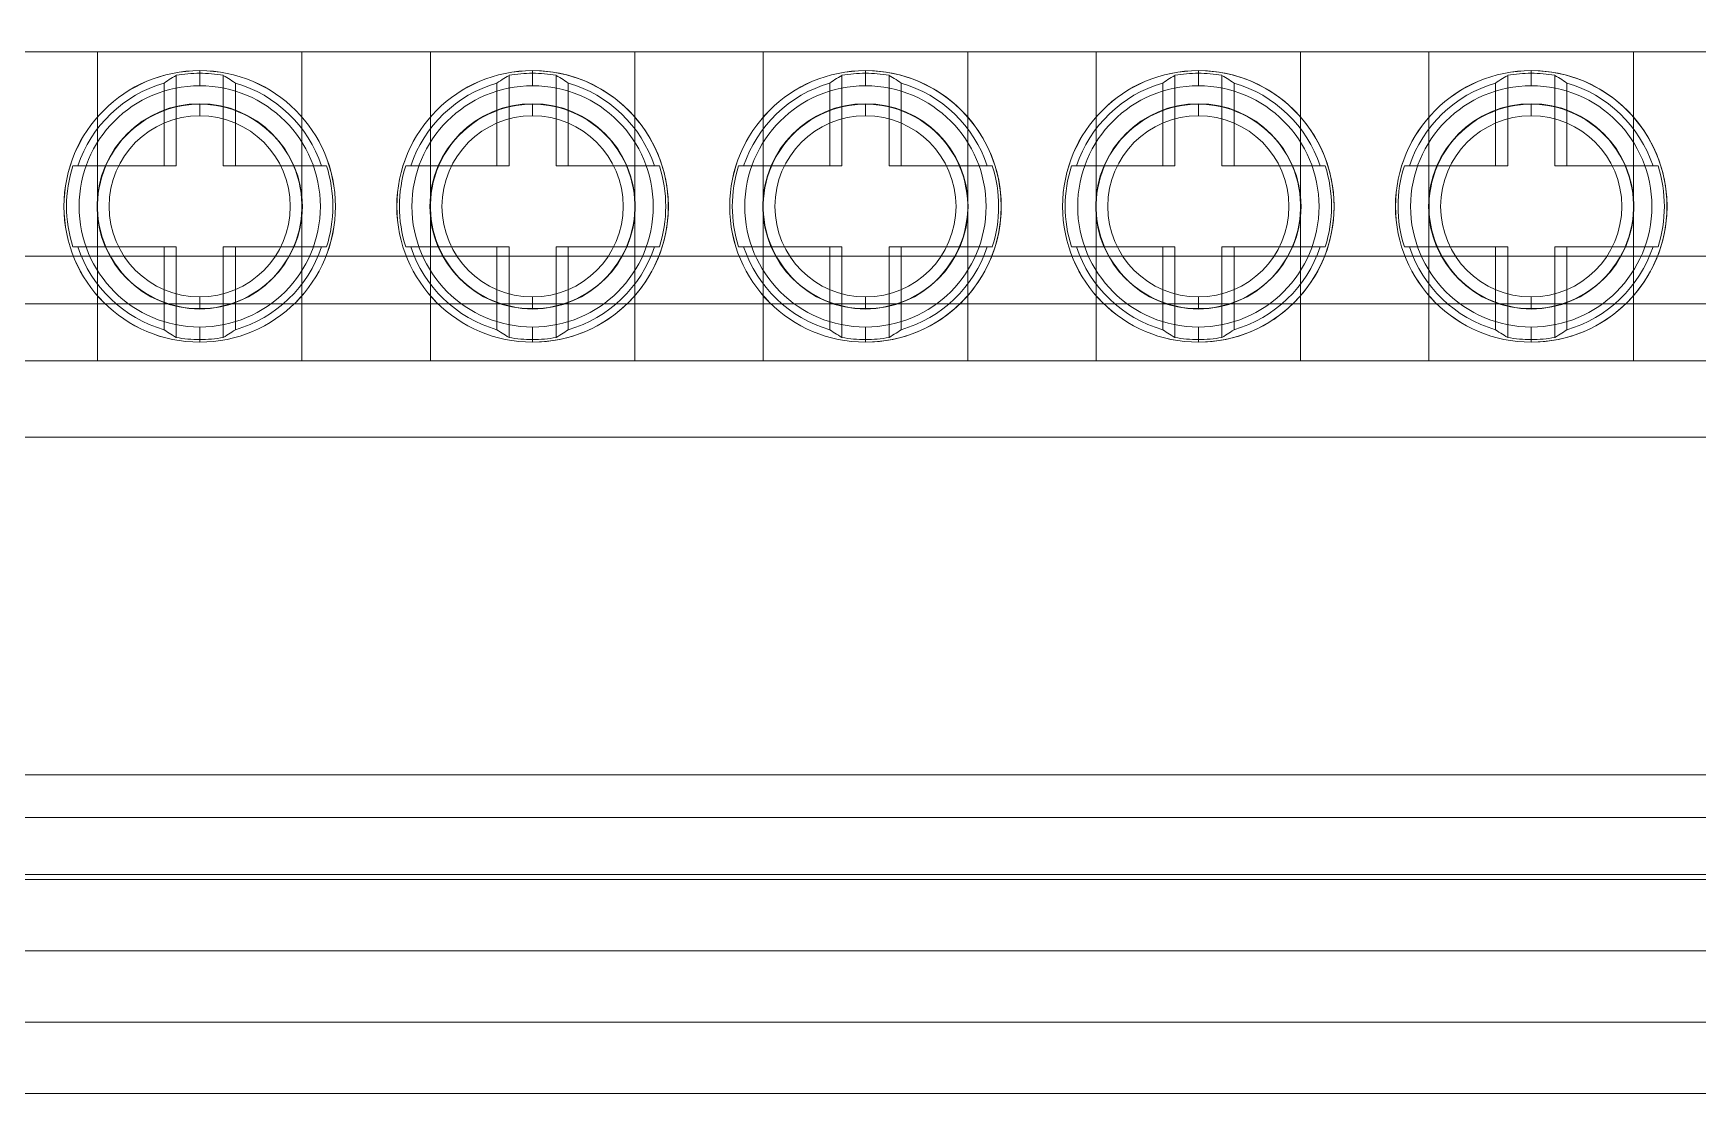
# Model space of a CAD drawing. Header units: millimetres. Extents: x 37984 to 70752, y 14140 to 37584.
# Drawn here: x 39448.64 to 39483.64, y 36358.67 to 36381.05 of the extents above; entities that cross this region are included whole.
import ezdxf

# ---------------------------------------------------------------- set-up
doc = ezdxf.new("R2010")
doc.units = ezdxf.units.MM
doc.set_wipeout_variables(frame=1)
doc.layers.add('000-PI-Oprema', color=30, linetype='Continuous', lineweight=5)
doc.layers.add('004-PI-DIN Šina', color=3, linetype='Continuous')

# ---------------------------------------------------------------- blocks, each defined once
blk = doc.blocks.new('*U860')
at = {"layer": '004-PI-DIN Šina'}
blk.add_lwpolyline([(510, -17.5), (510, 17.5), (0, 17.5), (0, -17.5)], close=True, dxfattribs=at)
blk.add_lwpolyline([(0, -12.5), (510, -12.5)], dxfattribs=at)
blk = doc.blocks.new('2P ERICO distri_563720')
blk.add_wipeout([(44946.537, 36899.761), (45076.137, 36899.761), (45076.137, 36851.433), (45073.337, 36851.433), (45073.337, 36857.671), (45068.637, 36857.671), (45068.637, 36856.671), (44954.037, 36856.671), (44954.037, 36857.671), (44949.337, 36857.671), (44949.337, 36851.433), (44946.537, 36851.433)]).dxf.layer = '000-PI-Oprema'
at = {"layer": '000-PI-Oprema'}
for p, q in [((45073.137, 36899.671), (44949.537, 36899.671)), ((45073.137, 36898.171), (44949.537, 36898.171)), ((45073.137, 36896.671), (44949.537, 36896.671)), ((45056.137, 36895.171), (44966.537, 36895.171)), ((45056.137, 36895.071), (44966.737, 36895.071)), ((45056.137, 36893.871), (44966.737, 36893.871)), ((45073.137, 36892.971), (44966.737, 36892.971)), ((45056.137, 36885.871), (44966.737, 36885.871)), ((45056.137, 36884.271), (44966.737, 36884.271)), ((45009.387, 36884.271), (45009.387, 36877.771)), ((45013.687, 36884.271), (45013.687, 36877.771)), ((45016.387, 36884.271), (45016.387, 36877.771)), ((45020.687, 36884.271), (45020.687, 36877.771)), ((45023.387, 36884.271), (45023.387, 36877.771)), ((45027.687, 36884.271), (45027.687, 36877.771)), ((45030.387, 36884.271), (45030.387, 36877.771)), ((45034.687, 36884.271), (45034.687, 36877.771)), ((45037.387, 36884.271), (45037.387, 36877.771)), ((45041.687, 36884.271), (45041.687, 36877.771)), ((45010.931, 36883.71), (45010.894, 36883.686)), ((45010.967, 36883.732), (45010.931, 36883.71)), ((45011.004, 36883.755), (45010.967, 36883.732)), ((45011.041, 36883.777), (45011.004, 36883.755)), ((45011.041, 36881.872), (45011.041, 36883.777)), ((45011.537, 36883.876), (45011.537, 36883.876)), ((45011.537, 36883.558), (45011.537, 36883.876)), ((45011.537, 36883.821), (45011.537, 36883.876)), ((45012.069, 36883.755), (45012.032, 36883.777)), ((45012.032, 36881.872), (45012.032, 36883.777)), ((45012.106, 36883.732), (45012.069, 36883.755)), ((45012.143, 36883.71), (45012.106, 36883.732)), ((45012.179, 36883.686), (45012.143, 36883.71)), ((45017.894, 36883.686), (45017.931, 36883.71)), ((45017.931, 36883.71), (45017.967, 36883.732)), ((45017.967, 36883.732), (45018.004, 36883.755)), ((45018.004, 36883.755), (45018.041, 36883.777)), ((45018.041, 36883.777), (45018.041, 36881.872)), ((45018.537, 36883.876), (45018.537, 36883.876)), ((45018.537, 36883.558), (45018.537, 36883.876)), ((45018.537, 36883.821), (45018.537, 36883.876)), ((45019.032, 36883.777), (45019.069, 36883.755)), ((45019.032, 36883.777), (45019.032, 36881.872)), ((45019.069, 36883.755), (45019.106, 36883.732)), ((45019.106, 36883.732), (45019.143, 36883.71)), ((45019.143, 36883.71), (45019.179, 36883.686)), ((45024.931, 36883.71), (45024.894, 36883.686)), ((45024.967, 36883.732), (45024.931, 36883.71)), ((45025.004, 36883.755), (45024.967, 36883.732)), ((45025.041, 36883.777), (45025.004, 36883.755)), ((45025.041, 36881.872), (45025.041, 36883.777)), ((45025.537, 36883.876), (45025.537, 36883.876)), ((45025.537, 36883.558), (45025.537, 36883.876)), ((45025.537, 36883.821), (45025.537, 36883.876)), ((45026.069, 36883.755), (45026.032, 36883.777)), ((45026.032, 36881.872), (45026.032, 36883.777)), ((45026.106, 36883.732), (45026.069, 36883.755)), ((45026.143, 36883.71), (45026.106, 36883.732)), ((45026.179, 36883.686), (45026.143, 36883.71)), ((45031.931, 36883.71), (45031.894, 36883.686)), ((45031.967, 36883.732), (45031.931, 36883.71)), ((45032.004, 36883.755), (45031.967, 36883.732)), ((45032.041, 36883.777), (45032.004, 36883.755)), ((45032.041, 36881.872), (45032.041, 36883.777)), ((45032.537, 36883.876), (45032.537, 36883.876)), ((45032.537, 36883.558), (45032.537, 36883.876)), ((45032.537, 36883.821), (45032.537, 36883.876)), ((45033.069, 36883.755), (45033.032, 36883.777)), ((45033.032, 36881.872), (45033.032, 36883.777)), ((45033.106, 36883.732), (45033.069, 36883.755)), ((45033.143, 36883.71), (45033.106, 36883.732)), ((45033.179, 36883.686), (45033.143, 36883.71)), ((45038.931, 36883.71), (45038.894, 36883.686)), ((45038.967, 36883.732), (45038.931, 36883.71)), ((45039.004, 36883.755), (45038.967, 36883.732)), ((45039.041, 36883.777), (45039.004, 36883.755)), ((45039.041, 36881.872), (45039.041, 36883.777)), ((45039.537, 36883.876), (45039.537, 36883.876)), ((45039.537, 36883.876), (45039.537, 36883.558)), ((45039.537, 36883.821), (45039.537, 36883.876)), ((45040.069, 36883.755), (45040.032, 36883.777)), ((45040.032, 36881.872), (45040.032, 36883.777)), ((45040.106, 36883.732), (45040.069, 36883.755)), ((45040.143, 36883.71), (45040.106, 36883.732)), ((45040.179, 36883.686), (45040.143, 36883.71)), ((45010.823, 36883.638), (45010.787, 36883.614)), ((45010.787, 36881.872), (45010.787, 36883.614)), ((45010.858, 36883.663), (45010.823, 36883.638)), ((45010.894, 36883.686), (45010.858, 36883.663)), ((45012.215, 36883.663), (45012.179, 36883.686)), ((45012.251, 36883.638), (45012.215, 36883.663)), ((45012.286, 36883.614), (45012.251, 36883.638)), ((45012.286, 36881.872), (45012.286, 36883.614)), ((45017.787, 36883.614), (45017.823, 36883.638)), ((45017.787, 36883.614), (45017.787, 36881.872)), ((45017.823, 36883.638), (45017.858, 36883.663)), ((45017.858, 36883.663), (45017.894, 36883.686)), ((45019.179, 36883.686), (45019.215, 36883.663)), ((45019.215, 36883.663), (45019.251, 36883.638)), ((45019.251, 36883.638), (45019.286, 36883.614)), ((45019.286, 36883.614), (45019.286, 36881.872)), ((45024.823, 36883.638), (45024.787, 36883.614)), ((45024.787, 36881.872), (45024.787, 36883.614)), ((45024.858, 36883.663), (45024.823, 36883.638)), ((45024.894, 36883.686), (45024.858, 36883.663)), ((45026.215, 36883.663), (45026.179, 36883.686)), ((45026.251, 36883.638), (45026.215, 36883.663)), ((45026.286, 36883.614), (45026.251, 36883.638)), ((45026.286, 36881.872), (45026.286, 36883.614)), ((45031.823, 36883.638), (45031.787, 36883.614)), ((45031.787, 36881.872), (45031.787, 36883.614)), ((45031.858, 36883.663), (45031.823, 36883.638)), ((45031.894, 36883.686), (45031.858, 36883.663)), ((45033.215, 36883.663), (45033.179, 36883.686)), ((45033.251, 36883.638), (45033.215, 36883.663)), ((45033.286, 36883.614), (45033.251, 36883.638)), ((45033.286, 36881.872), (45033.286, 36883.614)), ((45038.823, 36883.638), (45038.787, 36883.614)), ((45038.787, 36881.872), (45038.787, 36883.614)), ((45038.858, 36883.663), (45038.823, 36883.638)), ((45038.894, 36883.686), (45038.858, 36883.663)), ((45040.215, 36883.663), (45040.179, 36883.686)), ((45040.251, 36883.638), (45040.215, 36883.663)), ((45040.286, 36883.614), (45040.251, 36883.638)), ((45040.286, 36881.872), (45040.286, 36883.614)), ((45056.137, 36883.071), (44966.737, 36883.071)), ((45056.137, 36883.071), (44966.737, 36883.071)), ((45010.726, 36883.013), (45010.611, 36882.962)), ((45010.843, 36883.056), (45010.726, 36883.013)), ((45010.96, 36883.092), (45010.843, 36883.056)), ((45011.077, 36883.122), (45010.96, 36883.092)), ((45011.194, 36883.144), (45011.077, 36883.122)), ((45011.31, 36883.159), (45011.194, 36883.144)), ((45011.424, 36883.168), (45011.31, 36883.159)), ((45011.537, 36883.171), (45011.424, 36883.168)), ((45011.537, 36883.18), (45011.537, 36883.18)), ((45011.537, 36882.926), (45011.537, 36883.18)), ((45011.537, 36883.171), (45011.537, 36883.171)), ((45011.649, 36883.168), (45011.537, 36883.171)), ((45011.763, 36883.159), (45011.649, 36883.168)), ((45011.879, 36883.144), (45011.763, 36883.159)), ((45011.996, 36883.122), (45011.879, 36883.144)), ((45012.113, 36883.092), (45011.996, 36883.122)), ((45012.23, 36883.056), (45012.113, 36883.092)), ((45012.347, 36883.013), (45012.23, 36883.056)), ((45012.462, 36882.962), (45012.347, 36883.013)), ((45017.726, 36883.013), (45017.611, 36882.962)), ((45017.843, 36883.056), (45017.726, 36883.013)), ((45017.96, 36883.092), (45017.843, 36883.056)), ((45018.077, 36883.122), (45017.96, 36883.092)), ((45018.194, 36883.144), (45018.077, 36883.122)), ((45018.31, 36883.159), (45018.194, 36883.144)), ((45018.424, 36883.168), (45018.31, 36883.159)), ((45018.537, 36883.171), (45018.424, 36883.168)), ((45018.537, 36883.18), (45018.537, 36883.18)), ((45018.537, 36882.926), (45018.537, 36883.18)), ((45018.537, 36883.171), (45018.537, 36883.171)), ((45018.649, 36883.168), (45018.537, 36883.171)), ((45018.763, 36883.159), (45018.649, 36883.168)), ((45018.879, 36883.144), (45018.763, 36883.159)), ((45018.996, 36883.122), (45018.879, 36883.144)), ((45019.113, 36883.092), (45018.996, 36883.122)), ((45019.23, 36883.056), (45019.113, 36883.092)), ((45019.347, 36883.013), (45019.23, 36883.056)), ((45019.462, 36882.962), (45019.347, 36883.013)), ((45024.726, 36883.013), (45024.611, 36882.962)), ((45024.843, 36883.056), (45024.726, 36883.013)), ((45024.96, 36883.092), (45024.843, 36883.056)), ((45025.077, 36883.122), (45024.96, 36883.092)), ((45025.194, 36883.144), (45025.077, 36883.122)), ((45025.31, 36883.159), (45025.194, 36883.144)), ((45025.424, 36883.168), (45025.31, 36883.159)), ((45025.537, 36883.171), (45025.424, 36883.168)), ((45025.537, 36883.18), (45025.537, 36883.18)), ((45025.537, 36882.926), (45025.537, 36883.18)), ((45025.537, 36883.171), (45025.537, 36883.171)), ((45025.649, 36883.168), (45025.537, 36883.171)), ((45025.763, 36883.159), (45025.649, 36883.168)), ((45025.879, 36883.144), (45025.763, 36883.159)), ((45025.996, 36883.122), (45025.879, 36883.144)), ((45026.113, 36883.092), (45025.996, 36883.122)), ((45026.23, 36883.056), (45026.113, 36883.092)), ((45026.347, 36883.013), (45026.23, 36883.056)), ((45026.462, 36882.962), (45026.347, 36883.013)), ((45031.726, 36883.013), (45031.611, 36882.962)), ((45031.843, 36883.056), (45031.726, 36883.013)), ((45031.96, 36883.092), (45031.843, 36883.056)), ((45032.077, 36883.122), (45031.96, 36883.092)), ((45032.194, 36883.144), (45032.077, 36883.122)), ((45032.31, 36883.159), (45032.194, 36883.144)), ((45032.424, 36883.168), (45032.31, 36883.159)), ((45032.537, 36883.171), (45032.424, 36883.168)), ((45032.537, 36883.18), (45032.537, 36883.18)), ((45032.537, 36882.926), (45032.537, 36883.18)), ((45032.537, 36883.171), (45032.537, 36883.171)), ((45032.649, 36883.168), (45032.537, 36883.171)), ((45032.763, 36883.159), (45032.649, 36883.168)), ((45032.879, 36883.144), (45032.763, 36883.159)), ((45032.996, 36883.122), (45032.879, 36883.144)), ((45033.113, 36883.092), (45032.996, 36883.122)), ((45033.23, 36883.056), (45033.113, 36883.092)), ((45033.347, 36883.013), (45033.23, 36883.056)), ((45033.462, 36882.962), (45033.347, 36883.013)), ((45038.726, 36883.013), (45038.611, 36882.962)), ((45038.843, 36883.056), (45038.726, 36883.013)), ((45038.96, 36883.092), (45038.843, 36883.056)), ((45039.077, 36883.122), (45038.96, 36883.092)), ((45039.194, 36883.144), (45039.077, 36883.122)), ((45039.31, 36883.159), (45039.194, 36883.144)), ((45039.424, 36883.168), (45039.31, 36883.159)), ((45039.537, 36883.171), (45039.424, 36883.168)), ((45039.537, 36883.18), (45039.537, 36883.18)), ((45039.537, 36882.926), (45039.537, 36883.18)), ((45039.537, 36883.171), (45039.537, 36883.171)), ((45039.649, 36883.168), (45039.537, 36883.171)), ((45039.763, 36883.159), (45039.649, 36883.168)), ((45039.879, 36883.144), (45039.763, 36883.159)), ((45039.996, 36883.122), (45039.879, 36883.144)), ((45040.113, 36883.092), (45039.996, 36883.122)), ((45040.23, 36883.056), (45040.113, 36883.092)), ((45040.347, 36883.013), (45040.23, 36883.056)), ((45040.462, 36882.962), (45040.347, 36883.013)), ((45010.179, 36882.689), (45010.081, 36882.604)), ((45010.282, 36882.767), (45010.179, 36882.689)), ((45010.389, 36882.839), (45010.282, 36882.767)), ((45010.499, 36882.904), (45010.389, 36882.839)), ((45010.611, 36882.962), (45010.499, 36882.904)), ((45012.575, 36882.904), (45012.462, 36882.962)), ((45012.685, 36882.839), (45012.575, 36882.904)), ((45012.791, 36882.767), (45012.685, 36882.839)), ((45012.894, 36882.689), (45012.791, 36882.767)), ((45012.992, 36882.604), (45012.894, 36882.689)), ((45017.179, 36882.689), (45017.081, 36882.604)), ((45017.282, 36882.767), (45017.179, 36882.689)), ((45017.389, 36882.839), (45017.282, 36882.767)), ((45017.499, 36882.904), (45017.389, 36882.839)), ((45017.611, 36882.962), (45017.499, 36882.904)), ((45019.575, 36882.904), (45019.462, 36882.962)), ((45019.685, 36882.839), (45019.575, 36882.904)), ((45019.791, 36882.767), (45019.685, 36882.839)), ((45019.894, 36882.689), (45019.791, 36882.767)), ((45019.992, 36882.604), (45019.894, 36882.689)), ((45024.179, 36882.689), (45024.081, 36882.604)), ((45024.282, 36882.767), (45024.179, 36882.689)), ((45024.389, 36882.839), (45024.282, 36882.767)), ((45024.499, 36882.904), (45024.389, 36882.839)), ((45024.611, 36882.962), (45024.499, 36882.904)), ((45026.575, 36882.904), (45026.462, 36882.962)), ((45026.685, 36882.839), (45026.575, 36882.904)), ((45026.791, 36882.767), (45026.685, 36882.839)), ((45026.894, 36882.689), (45026.791, 36882.767)), ((45026.992, 36882.604), (45026.894, 36882.689)), ((45031.179, 36882.689), (45031.081, 36882.604)), ((45031.282, 36882.767), (45031.179, 36882.689)), ((45031.389, 36882.839), (45031.282, 36882.767)), ((45031.499, 36882.904), (45031.389, 36882.839)), ((45031.611, 36882.962), (45031.499, 36882.904)), ((45033.575, 36882.904), (45033.462, 36882.962)), ((45033.685, 36882.839), (45033.575, 36882.904)), ((45033.791, 36882.767), (45033.685, 36882.839)), ((45033.894, 36882.689), (45033.791, 36882.767)), ((45033.992, 36882.604), (45033.894, 36882.689)), ((45038.179, 36882.689), (45038.081, 36882.604)), ((45038.282, 36882.767), (45038.179, 36882.689)), ((45038.389, 36882.839), (45038.282, 36882.767)), ((45038.499, 36882.904), (45038.389, 36882.839)), ((45038.611, 36882.962), (45038.499, 36882.904)), ((45040.575, 36882.904), (45040.462, 36882.962)), ((45040.685, 36882.839), (45040.575, 36882.904)), ((45040.791, 36882.767), (45040.685, 36882.839)), ((45040.894, 36882.689), (45040.791, 36882.767)), ((45040.992, 36882.604), (45040.894, 36882.689)), ((45009.82, 36882.316), (45009.746, 36882.211)), ((45009.901, 36882.417), (45009.82, 36882.316)), ((45009.988, 36882.513), (45009.901, 36882.417)), ((45010.081, 36882.604), (45009.988, 36882.513)), ((45013.085, 36882.513), (45012.992, 36882.604)), ((45013.172, 36882.417), (45013.085, 36882.513)), ((45013.253, 36882.316), (45013.172, 36882.417)), ((45013.327, 36882.211), (45013.253, 36882.316)), ((45016.82, 36882.316), (45016.746, 36882.211)), ((45016.901, 36882.417), (45016.82, 36882.316)), ((45016.988, 36882.513), (45016.901, 36882.417)), ((45017.081, 36882.604), (45016.988, 36882.513)), ((45020.085, 36882.513), (45019.992, 36882.604)), ((45020.172, 36882.417), (45020.085, 36882.513)), ((45020.253, 36882.316), (45020.172, 36882.417)), ((45020.327, 36882.211), (45020.253, 36882.316)), ((45023.82, 36882.316), (45023.746, 36882.211)), ((45023.901, 36882.417), (45023.82, 36882.316)), ((45023.988, 36882.513), (45023.901, 36882.417)), ((45024.081, 36882.604), (45023.988, 36882.513)), ((45027.085, 36882.513), (45026.992, 36882.604)), ((45027.172, 36882.417), (45027.085, 36882.513)), ((45027.253, 36882.316), (45027.172, 36882.417)), ((45027.327, 36882.211), (45027.253, 36882.316)), ((45030.82, 36882.316), (45030.746, 36882.211)), ((45030.901, 36882.417), (45030.82, 36882.316)), ((45030.988, 36882.513), (45030.901, 36882.417)), ((45031.081, 36882.604), (45030.988, 36882.513)), ((45034.085, 36882.513), (45033.992, 36882.604)), ((45034.172, 36882.417), (45034.085, 36882.513)), ((45034.253, 36882.316), (45034.172, 36882.417)), ((45034.327, 36882.211), (45034.253, 36882.316)), ((45037.82, 36882.316), (45037.746, 36882.211)), ((45037.901, 36882.417), (45037.82, 36882.316)), ((45037.988, 36882.513), (45037.901, 36882.417)), ((45038.081, 36882.604), (45037.988, 36882.513)), ((45041.085, 36882.513), (45040.992, 36882.604)), ((45041.172, 36882.417), (45041.085, 36882.513)), ((45041.253, 36882.316), (45041.172, 36882.417)), ((45041.327, 36882.211), (45041.253, 36882.316)), ((45056.137, 36882.071), (44966.737, 36882.071)), ((45009.618, 36881.991), (45009.564, 36881.877)), ((45009.678, 36882.103), (45009.618, 36881.991)), ((45009.746, 36882.211), (45009.678, 36882.103)), ((45013.395, 36882.103), (45013.327, 36882.211)), ((45013.455, 36881.991), (45013.395, 36882.103)), ((45013.509, 36881.877), (45013.455, 36881.991)), ((45016.618, 36881.991), (45016.564, 36881.877)), ((45016.678, 36882.103), (45016.618, 36881.991)), ((45016.746, 36882.211), (45016.678, 36882.103)), ((45020.395, 36882.103), (45020.327, 36882.211)), ((45020.455, 36881.991), (45020.395, 36882.103)), ((45020.509, 36881.877), (45020.455, 36881.991)), ((45023.618, 36881.991), (45023.564, 36881.877)), ((45023.678, 36882.103), (45023.618, 36881.991)), ((45023.746, 36882.211), (45023.678, 36882.103)), ((45027.395, 36882.103), (45027.327, 36882.211)), ((45027.455, 36881.991), (45027.395, 36882.103)), ((45027.509, 36881.877), (45027.455, 36881.991)), ((45030.618, 36881.991), (45030.564, 36881.877)), ((45030.678, 36882.103), (45030.618, 36881.991)), ((45030.746, 36882.211), (45030.678, 36882.103)), ((45034.395, 36882.103), (45034.327, 36882.211)), ((45034.455, 36881.991), (45034.395, 36882.103)), ((45034.509, 36881.877), (45034.455, 36881.991)), ((45037.618, 36881.991), (45037.564, 36881.877)), ((45037.678, 36882.103), (45037.618, 36881.991)), ((45037.746, 36882.211), (45037.678, 36882.103)), ((45041.395, 36882.103), (45041.327, 36882.211)), ((45041.455, 36881.991), (45041.395, 36882.103)), ((45041.509, 36881.877), (45041.455, 36881.991)), ((45011.041, 36881.872), (45008.869, 36881.872)), ((45009.479, 36881.646), (45009.447, 36881.529)), ((45009.518, 36881.762), (45009.479, 36881.646)), ((45009.564, 36881.877), (45009.518, 36881.762)), ((45014.204, 36881.872), (45012.032, 36881.872)), ((45013.555, 36881.762), (45013.509, 36881.877)), ((45013.594, 36881.646), (45013.555, 36881.762)), ((45013.626, 36881.529), (45013.594, 36881.646)), ((45018.041, 36881.872), (45015.869, 36881.872)), ((45016.479, 36881.646), (45016.447, 36881.529)), ((45016.518, 36881.762), (45016.479, 36881.646)), ((45016.564, 36881.877), (45016.518, 36881.762)), ((45021.204, 36881.872), (45019.032, 36881.872)), ((45020.555, 36881.762), (45020.509, 36881.877)), ((45020.594, 36881.646), (45020.555, 36881.762)), ((45020.626, 36881.529), (45020.594, 36881.646)), ((45025.041, 36881.872), (45022.869, 36881.872)), ((45023.479, 36881.646), (45023.447, 36881.529)), ((45023.518, 36881.762), (45023.479, 36881.646)), ((45023.564, 36881.877), (45023.518, 36881.762)), ((45028.204, 36881.872), (45026.032, 36881.872)), ((45027.555, 36881.762), (45027.509, 36881.877)), ((45027.594, 36881.646), (45027.555, 36881.762)), ((45027.626, 36881.529), (45027.594, 36881.646)), ((45032.041, 36881.872), (45029.869, 36881.872)), ((45030.479, 36881.646), (45030.447, 36881.529)), ((45030.518, 36881.762), (45030.479, 36881.646)), ((45030.564, 36881.877), (45030.518, 36881.762)), ((45035.204, 36881.872), (45033.032, 36881.872)), ((45034.555, 36881.762), (45034.509, 36881.877)), ((45034.594, 36881.646), (45034.555, 36881.762)), ((45034.626, 36881.529), (45034.594, 36881.646)), ((45039.041, 36881.872), (45036.869, 36881.872)), ((45037.479, 36881.646), (45037.447, 36881.529)), ((45037.518, 36881.762), (45037.479, 36881.646)), ((45037.564, 36881.877), (45037.518, 36881.762)), ((45042.204, 36881.872), (45040.032, 36881.872)), ((45041.555, 36881.762), (45041.509, 36881.877)), ((45041.594, 36881.646), (45041.555, 36881.762)), ((45041.626, 36881.529), (45041.594, 36881.646)), ((45009.404, 36881.298), (45009.393, 36881.184)), ((45009.423, 36881.413), (45009.404, 36881.298)), ((45009.447, 36881.529), (45009.423, 36881.413)), ((45013.651, 36881.413), (45013.626, 36881.529)), ((45013.669, 36881.298), (45013.651, 36881.413)), ((45013.68, 36881.184), (45013.669, 36881.298)), ((45016.404, 36881.298), (45016.393, 36881.184)), ((45016.423, 36881.413), (45016.404, 36881.298)), ((45016.447, 36881.529), (45016.423, 36881.413)), ((45020.651, 36881.413), (45020.626, 36881.529)), ((45020.669, 36881.298), (45020.651, 36881.413)), ((45020.68, 36881.184), (45020.669, 36881.298)), ((45023.404, 36881.298), (45023.393, 36881.184)), ((45023.423, 36881.413), (45023.404, 36881.298)), ((45023.447, 36881.529), (45023.423, 36881.413)), ((45027.651, 36881.413), (45027.626, 36881.529)), ((45027.669, 36881.298), (45027.651, 36881.413)), ((45027.68, 36881.184), (45027.669, 36881.298)), ((45030.404, 36881.298), (45030.393, 36881.184)), ((45030.423, 36881.413), (45030.404, 36881.298)), ((45030.447, 36881.529), (45030.423, 36881.413)), ((45034.651, 36881.413), (45034.626, 36881.529)), ((45034.669, 36881.298), (45034.651, 36881.413)), ((45034.68, 36881.184), (45034.669, 36881.298)), ((45037.404, 36881.298), (45037.393, 36881.184)), ((45037.423, 36881.413), (45037.404, 36881.298)), ((45037.447, 36881.529), (45037.423, 36881.413)), ((45041.651, 36881.413), (45041.626, 36881.529)), ((45041.669, 36881.298), (45041.651, 36881.413)), ((45041.68, 36881.184), (45041.669, 36881.298)), ((45009.393, 36881.184), (45009.387, 36881.071)), ((45009.387, 36881.057), (45009.387, 36881.071)), ((45009.387, 36881.043), (45009.387, 36881.057)), ((45009.387, 36881.028), (45009.387, 36881.043)), ((45009.387, 36881.014), (45009.387, 36881.028)), ((45009.387, 36881), (45009.387, 36881.014)), ((45009.387, 36880.985), (45009.387, 36881)), ((45009.387, 36880.971), (45009.387, 36880.985)), ((45009.387, 36880.971), (45009.393, 36880.859)), ((45013.686, 36881.071), (45013.68, 36881.184)), ((45013.68, 36880.859), (45013.686, 36880.971)), ((45013.686, 36881.071), (45013.686, 36881.057)), ((45013.686, 36881.057), (45013.686, 36881.043)), ((45013.686, 36881.043), (45013.686, 36881.028)), ((45013.686, 36881.028), (45013.686, 36881.014)), ((45013.686, 36881.014), (45013.686, 36881)), ((45013.686, 36881), (45013.686, 36880.985)), ((45013.686, 36880.985), (45013.686, 36880.971)), ((45016.393, 36881.184), (45016.387, 36881.071)), ((45016.387, 36881.057), (45016.387, 36881.071)), ((45016.387, 36881.043), (45016.387, 36881.057)), ((45016.387, 36881.028), (45016.387, 36881.043)), ((45016.387, 36881.014), (45016.387, 36881.028)), ((45016.387, 36881), (45016.387, 36881.014)), ((45016.387, 36880.985), (45016.387, 36881)), ((45016.387, 36880.971), (45016.387, 36880.985)), ((45016.387, 36880.971), (45016.393, 36880.859)), ((45020.686, 36881.071), (45020.68, 36881.184)), ((45020.68, 36880.859), (45020.686, 36880.971)), ((45020.686, 36881.071), (45020.686, 36881.057)), ((45020.686, 36881.057), (45020.686, 36881.043)), ((45020.686, 36881.043), (45020.686, 36881.028)), ((45020.686, 36881.028), (45020.686, 36881.014)), ((45020.686, 36881.014), (45020.686, 36881)), ((45020.686, 36881), (45020.686, 36880.985)), ((45020.686, 36880.985), (45020.686, 36880.971)), ((45023.393, 36881.184), (45023.387, 36881.071)), ((45023.387, 36881.057), (45023.387, 36881.071)), ((45023.387, 36881.043), (45023.387, 36881.057)), ((45023.387, 36881.028), (45023.387, 36881.043)), ((45023.387, 36881.014), (45023.387, 36881.028)), ((45023.387, 36881), (45023.387, 36881.014)), ((45023.387, 36880.985), (45023.387, 36881)), ((45023.387, 36880.971), (45023.387, 36880.985)), ((45023.387, 36880.971), (45023.393, 36880.859)), ((45027.686, 36881.071), (45027.68, 36881.184)), ((45027.68, 36880.859), (45027.686, 36880.971)), ((45027.686, 36881.071), (45027.686, 36881.057)), ((45027.686, 36881.057), (45027.686, 36881.043)), ((45027.686, 36881.043), (45027.686, 36881.028)), ((45027.686, 36881.028), (45027.686, 36881.014)), ((45027.686, 36881.014), (45027.686, 36881)), ((45027.686, 36881), (45027.686, 36880.985)), ((45027.686, 36880.985), (45027.686, 36880.971)), ((45030.393, 36881.184), (45030.387, 36881.071)), ((45030.387, 36881.057), (45030.387, 36881.071)), ((45030.387, 36881.043), (45030.387, 36881.057)), ((45030.387, 36881.028), (45030.387, 36881.043)), ((45030.387, 36881.014), (45030.387, 36881.028)), ((45030.387, 36881), (45030.387, 36881.014)), ((45030.387, 36880.985), (45030.387, 36881)), ((45030.387, 36880.971), (45030.387, 36880.985)), ((45030.387, 36880.971), (45030.393, 36880.859)), ((45034.686, 36881.071), (45034.68, 36881.184)), ((45034.68, 36880.859), (45034.686, 36880.971)), ((45034.686, 36881.071), (45034.686, 36881.057)), ((45034.686, 36881.057), (45034.686, 36881.043)), ((45034.686, 36881.043), (45034.686, 36881.028)), ((45034.686, 36881.028), (45034.686, 36881.014)), ((45034.686, 36881.014), (45034.686, 36881)), ((45034.686, 36881), (45034.686, 36880.985)), ((45034.686, 36880.985), (45034.686, 36880.971)), ((45037.393, 36881.184), (45037.387, 36881.071)), ((45037.387, 36881.057), (45037.387, 36881.071)), ((45037.387, 36881.043), (45037.387, 36881.057)), ((45037.387, 36881.028), (45037.387, 36881.043)), ((45037.387, 36881.014), (45037.387, 36881.028)), ((45037.387, 36881), (45037.387, 36881.014)), ((45037.387, 36880.985), (45037.387, 36881)), ((45037.387, 36880.971), (45037.387, 36880.985)), ((45037.387, 36880.971), (45037.393, 36880.859)), ((45041.686, 36881.071), (45041.68, 36881.184)), ((45041.68, 36880.859), (45041.686, 36880.971)), ((45041.686, 36881.071), (45041.686, 36881.057)), ((45041.686, 36881.057), (45041.686, 36881.043)), ((45041.686, 36881.043), (45041.686, 36881.028)), ((45041.686, 36881.028), (45041.686, 36881.014)), ((45041.686, 36881.014), (45041.686, 36881)), ((45041.686, 36881), (45041.686, 36880.985)), ((45041.686, 36880.985), (45041.686, 36880.971)), ((45009.393, 36880.859), (45009.404, 36880.745)), ((45009.404, 36880.745), (45009.423, 36880.629)), ((45009.423, 36880.629), (45009.447, 36880.513)), ((45013.626, 36880.513), (45013.651, 36880.629)), ((45013.651, 36880.629), (45013.669, 36880.745)), ((45013.669, 36880.745), (45013.68, 36880.859)), ((45016.393, 36880.859), (45016.404, 36880.745)), ((45016.404, 36880.745), (45016.423, 36880.629)), ((45016.423, 36880.629), (45016.447, 36880.513)), ((45020.626, 36880.513), (45020.651, 36880.629)), ((45020.651, 36880.629), (45020.669, 36880.745)), ((45020.669, 36880.745), (45020.68, 36880.859)), ((45023.393, 36880.859), (45023.404, 36880.745)), ((45023.404, 36880.745), (45023.423, 36880.629)), ((45023.423, 36880.629), (45023.447, 36880.513)), ((45027.626, 36880.513), (45027.651, 36880.629)), ((45027.651, 36880.629), (45027.669, 36880.745)), ((45027.669, 36880.745), (45027.68, 36880.859)), ((45030.393, 36880.859), (45030.404, 36880.745)), ((45030.404, 36880.745), (45030.423, 36880.629)), ((45030.423, 36880.629), (45030.447, 36880.513)), ((45034.626, 36880.513), (45034.651, 36880.629)), ((45034.651, 36880.629), (45034.669, 36880.745)), ((45034.669, 36880.745), (45034.68, 36880.859)), ((45037.393, 36880.859), (45037.404, 36880.745)), ((45037.404, 36880.745), (45037.423, 36880.629)), ((45037.423, 36880.629), (45037.447, 36880.513)), ((45041.626, 36880.513), (45041.651, 36880.629)), ((45041.651, 36880.629), (45041.669, 36880.745)), ((45041.669, 36880.745), (45041.68, 36880.859)), ((45009.447, 36880.513), (45009.479, 36880.397)), ((45009.479, 36880.397), (45009.518, 36880.28)), ((45009.518, 36880.28), (45009.564, 36880.165)), ((45013.509, 36880.165), (45013.555, 36880.28)), ((45013.555, 36880.28), (45013.594, 36880.397)), ((45013.594, 36880.397), (45013.626, 36880.513)), ((45016.447, 36880.513), (45016.479, 36880.397)), ((45016.479, 36880.397), (45016.518, 36880.28)), ((45016.518, 36880.28), (45016.564, 36880.165)), ((45020.509, 36880.165), (45020.555, 36880.28)), ((45020.555, 36880.28), (45020.594, 36880.397)), ((45020.594, 36880.397), (45020.626, 36880.513)), ((45023.447, 36880.513), (45023.479, 36880.397)), ((45023.479, 36880.397), (45023.518, 36880.28)), ((45023.518, 36880.28), (45023.564, 36880.165)), ((45027.509, 36880.165), (45027.555, 36880.28)), ((45027.555, 36880.28), (45027.594, 36880.397)), ((45027.594, 36880.397), (45027.626, 36880.513)), ((45030.447, 36880.513), (45030.479, 36880.397)), ((45030.479, 36880.397), (45030.518, 36880.28)), ((45030.518, 36880.28), (45030.564, 36880.165)), ((45034.509, 36880.165), (45034.555, 36880.28)), ((45034.555, 36880.28), (45034.594, 36880.397)), ((45034.594, 36880.397), (45034.626, 36880.513)), ((45037.447, 36880.513), (45037.479, 36880.397)), ((45037.479, 36880.397), (45037.518, 36880.28)), ((45037.518, 36880.28), (45037.564, 36880.165)), ((45041.509, 36880.165), (45041.555, 36880.28)), ((45041.555, 36880.28), (45041.594, 36880.397)), ((45041.594, 36880.397), (45041.626, 36880.513)), ((45008.869, 36880.17), (45011.041, 36880.17)), ((45009.564, 36880.165), (45009.618, 36880.051)), ((45009.618, 36880.051), (45009.678, 36879.94)), ((45009.678, 36879.94), (45009.746, 36879.831)), ((45010.787, 36878.429), (45010.787, 36880.17)), ((45011.041, 36878.266), (45011.041, 36880.17)), ((45012.032, 36878.266), (45012.032, 36880.17)), ((45012.032, 36880.17), (45014.204, 36880.17)), ((45012.286, 36878.429), (45012.286, 36880.17)), ((45013.327, 36879.831), (45013.395, 36879.94)), ((45013.395, 36879.94), (45013.455, 36880.051)), ((45013.455, 36880.051), (45013.509, 36880.165)), ((45015.869, 36880.17), (45018.041, 36880.17)), ((45016.564, 36880.165), (45016.618, 36880.051)), ((45016.618, 36880.051), (45016.678, 36879.94)), ((45016.678, 36879.94), (45016.746, 36879.831)), ((45017.787, 36880.17), (45017.787, 36878.429)), ((45018.041, 36880.17), (45018.041, 36878.266)), ((45019.032, 36880.17), (45021.204, 36880.17)), ((45019.032, 36880.17), (45019.032, 36878.266)), ((45019.286, 36880.17), (45019.286, 36878.429)), ((45020.327, 36879.831), (45020.395, 36879.94)), ((45020.395, 36879.94), (45020.455, 36880.051)), ((45020.455, 36880.051), (45020.509, 36880.165)), ((45022.869, 36880.17), (45025.041, 36880.17)), ((45023.564, 36880.165), (45023.618, 36880.051)), ((45023.618, 36880.051), (45023.678, 36879.94)), ((45023.678, 36879.94), (45023.746, 36879.831)), ((45024.787, 36878.429), (45024.787, 36880.17)), ((45025.041, 36878.266), (45025.041, 36880.17)), ((45026.032, 36878.266), (45026.032, 36880.17)), ((45026.032, 36880.17), (45028.204, 36880.17)), ((45026.286, 36878.429), (45026.286, 36880.17)), ((45027.327, 36879.831), (45027.395, 36879.94)), ((45027.395, 36879.94), (45027.455, 36880.051)), ((45027.455, 36880.051), (45027.509, 36880.165)), ((45029.869, 36880.17), (45032.041, 36880.17)), ((45030.564, 36880.165), (45030.618, 36880.051)), ((45030.618, 36880.051), (45030.678, 36879.94)), ((45030.678, 36879.94), (45030.746, 36879.831)), ((45031.787, 36878.429), (45031.787, 36880.17)), ((45032.041, 36878.266), (45032.041, 36880.17)), ((45033.032, 36878.266), (45033.032, 36880.17)), ((45033.032, 36880.17), (45035.204, 36880.17)), ((45033.286, 36878.429), (45033.286, 36880.17)), ((45034.327, 36879.831), (45034.395, 36879.94)), ((45034.395, 36879.94), (45034.455, 36880.051)), ((45034.455, 36880.051), (45034.509, 36880.165)), ((45036.869, 36880.17), (45039.041, 36880.17)), ((45037.564, 36880.165), (45037.618, 36880.051)), ((45037.618, 36880.051), (45037.678, 36879.94)), ((45037.678, 36879.94), (45037.746, 36879.831)), ((45038.787, 36878.429), (45038.787, 36880.17)), ((45039.041, 36878.266), (45039.041, 36880.17)), ((45040.032, 36878.266), (45040.032, 36880.17)), ((45040.032, 36880.17), (45042.204, 36880.17)), ((45040.286, 36878.429), (45040.286, 36880.17)), ((45041.327, 36879.831), (45041.395, 36879.94)), ((45041.395, 36879.94), (45041.455, 36880.051)), ((45041.455, 36880.051), (45041.509, 36880.165)), ((45009.746, 36879.831), (45009.82, 36879.726)), ((45009.82, 36879.726), (45009.901, 36879.625)), ((45009.901, 36879.625), (45009.988, 36879.529)), ((45009.988, 36879.529), (45010.081, 36879.439)), ((45012.992, 36879.439), (45013.085, 36879.529)), ((45013.085, 36879.529), (45013.172, 36879.625)), ((45013.172, 36879.625), (45013.253, 36879.726)), ((45013.253, 36879.726), (45013.327, 36879.831)), ((45016.746, 36879.831), (45016.82, 36879.726)), ((45016.82, 36879.726), (45016.901, 36879.625)), ((45016.901, 36879.625), (45016.988, 36879.529)), ((45016.988, 36879.529), (45017.081, 36879.439)), ((45019.992, 36879.439), (45020.085, 36879.529)), ((45020.085, 36879.529), (45020.172, 36879.625)), ((45020.172, 36879.625), (45020.253, 36879.726)), ((45020.253, 36879.726), (45020.327, 36879.831)), ((45023.746, 36879.831), (45023.82, 36879.726)), ((45023.82, 36879.726), (45023.901, 36879.625)), ((45023.901, 36879.625), (45023.988, 36879.529)), ((45023.988, 36879.529), (45024.081, 36879.439)), ((45026.992, 36879.439), (45027.085, 36879.529)), ((45027.085, 36879.529), (45027.172, 36879.625)), ((45027.172, 36879.625), (45027.253, 36879.726)), ((45027.253, 36879.726), (45027.327, 36879.831)), ((45030.746, 36879.831), (45030.82, 36879.726)), ((45030.82, 36879.726), (45030.901, 36879.625)), ((45030.901, 36879.625), (45030.988, 36879.529)), ((45030.988, 36879.529), (45031.081, 36879.439)), ((45033.992, 36879.439), (45034.085, 36879.529)), ((45034.085, 36879.529), (45034.172, 36879.625)), ((45034.172, 36879.625), (45034.253, 36879.726)), ((45034.253, 36879.726), (45034.327, 36879.831)), ((45037.746, 36879.831), (45037.82, 36879.726)), ((45037.82, 36879.726), (45037.901, 36879.625)), ((45037.901, 36879.625), (45037.988, 36879.529)), ((45037.988, 36879.529), (45038.081, 36879.439)), ((45040.992, 36879.439), (45041.085, 36879.529)), ((45041.085, 36879.529), (45041.172, 36879.625)), ((45041.172, 36879.625), (45041.253, 36879.726)), ((45041.253, 36879.726), (45041.327, 36879.831)), ((45010.081, 36879.439), (45010.179, 36879.354)), ((45010.179, 36879.354), (45010.282, 36879.275)), ((45010.282, 36879.275), (45010.389, 36879.203)), ((45010.389, 36879.203), (45010.499, 36879.138)), ((45012.575, 36879.138), (45012.685, 36879.203)), ((45012.685, 36879.203), (45012.791, 36879.275)), ((45012.791, 36879.275), (45012.894, 36879.354)), ((45012.894, 36879.354), (45012.992, 36879.439)), ((45017.081, 36879.439), (45017.179, 36879.354)), ((45017.179, 36879.354), (45017.282, 36879.275)), ((45017.282, 36879.275), (45017.389, 36879.203)), ((45017.389, 36879.203), (45017.499, 36879.138)), ((45019.575, 36879.138), (45019.685, 36879.203)), ((45019.685, 36879.203), (45019.791, 36879.275)), ((45019.791, 36879.275), (45019.894, 36879.354)), ((45019.894, 36879.354), (45019.992, 36879.439)), ((45024.081, 36879.439), (45024.179, 36879.354)), ((45024.179, 36879.354), (45024.282, 36879.275)), ((45024.282, 36879.275), (45024.389, 36879.203)), ((45024.389, 36879.203), (45024.499, 36879.138)), ((45026.575, 36879.138), (45026.685, 36879.203)), ((45026.685, 36879.203), (45026.791, 36879.275)), ((45026.791, 36879.275), (45026.894, 36879.354)), ((45026.894, 36879.354), (45026.992, 36879.439)), ((45031.081, 36879.439), (45031.179, 36879.354)), ((45031.179, 36879.354), (45031.282, 36879.275)), ((45031.282, 36879.275), (45031.389, 36879.203)), ((45031.389, 36879.203), (45031.499, 36879.138)), ((45033.575, 36879.138), (45033.685, 36879.203)), ((45033.685, 36879.203), (45033.791, 36879.275)), ((45033.791, 36879.275), (45033.894, 36879.354)), ((45033.894, 36879.354), (45033.992, 36879.439)), ((45038.081, 36879.439), (45038.179, 36879.354)), ((45038.179, 36879.354), (45038.282, 36879.275)), ((45038.282, 36879.275), (45038.389, 36879.203)), ((45038.389, 36879.203), (45038.499, 36879.138)), ((45040.575, 36879.138), (45040.685, 36879.203)), ((45040.685, 36879.203), (45040.791, 36879.275)), ((45040.791, 36879.275), (45040.894, 36879.354)), ((45040.894, 36879.354), (45040.992, 36879.439)), ((45010.499, 36879.138), (45010.611, 36879.08)), ((45010.611, 36879.08), (45010.726, 36879.03)), ((45010.726, 36879.03), (45010.843, 36878.986)), ((45010.843, 36878.986), (45010.96, 36878.95)), ((45010.96, 36878.95), (45011.077, 36878.921)), ((45011.077, 36878.921), (45011.194, 36878.899)), ((45011.194, 36878.899), (45011.31, 36878.883)), ((45011.31, 36878.883), (45011.424, 36878.874)), ((45011.424, 36878.874), (45011.537, 36878.871)), ((45011.537, 36879.116), (45011.537, 36878.862)), ((45011.537, 36878.871), (45011.649, 36878.874)), ((45011.537, 36878.871), (45011.537, 36878.871)), ((45011.537, 36878.862), (45011.537, 36878.862)), ((45011.649, 36878.874), (45011.763, 36878.883)), ((45011.763, 36878.883), (45011.879, 36878.899)), ((45011.879, 36878.899), (45011.996, 36878.921)), ((45011.996, 36878.921), (45012.113, 36878.95)), ((45012.113, 36878.95), (45012.23, 36878.986)), ((45012.23, 36878.986), (45012.347, 36879.03)), ((45012.347, 36879.03), (45012.462, 36879.08)), ((45012.462, 36879.08), (45012.575, 36879.138)), ((45017.499, 36879.138), (45017.611, 36879.08)), ((45017.611, 36879.08), (45017.726, 36879.03)), ((45017.726, 36879.03), (45017.843, 36878.986)), ((45017.843, 36878.986), (45017.96, 36878.95)), ((45017.96, 36878.95), (45018.077, 36878.921)), ((45018.077, 36878.921), (45018.194, 36878.899)), ((45018.194, 36878.899), (45018.31, 36878.883)), ((45018.31, 36878.883), (45018.424, 36878.874)), ((45018.424, 36878.874), (45018.537, 36878.871)), ((45018.537, 36879.116), (45018.537, 36878.862)), ((45018.537, 36878.871), (45018.649, 36878.874)), ((45018.537, 36878.871), (45018.537, 36878.871)), ((45018.537, 36878.862), (45018.537, 36878.862)), ((45018.649, 36878.874), (45018.763, 36878.883)), ((45018.763, 36878.883), (45018.879, 36878.899)), ((45018.879, 36878.899), (45018.996, 36878.921)), ((45018.996, 36878.921), (45019.113, 36878.95)), ((45019.113, 36878.95), (45019.23, 36878.986)), ((45019.23, 36878.986), (45019.347, 36879.03)), ((45019.347, 36879.03), (45019.462, 36879.08)), ((45019.462, 36879.08), (45019.575, 36879.138)), ((45024.499, 36879.138), (45024.611, 36879.08)), ((45024.611, 36879.08), (45024.726, 36879.03)), ((45024.726, 36879.03), (45024.843, 36878.986)), ((45024.843, 36878.986), (45024.96, 36878.95)), ((45024.96, 36878.95), (45025.077, 36878.921)), ((45025.077, 36878.921), (45025.194, 36878.899)), ((45025.194, 36878.899), (45025.31, 36878.883)), ((45025.31, 36878.883), (45025.424, 36878.874)), ((45025.424, 36878.874), (45025.537, 36878.871)), ((45025.537, 36879.116), (45025.537, 36878.862)), ((45025.537, 36878.871), (45025.649, 36878.874)), ((45025.537, 36878.871), (45025.537, 36878.871)), ((45025.537, 36878.862), (45025.537, 36878.862)), ((45025.649, 36878.874), (45025.763, 36878.883)), ((45025.763, 36878.883), (45025.879, 36878.899)), ((45025.879, 36878.899), (45025.996, 36878.921)), ((45025.996, 36878.921), (45026.113, 36878.95)), ((45026.113, 36878.95), (45026.23, 36878.986)), ((45026.23, 36878.986), (45026.347, 36879.03)), ((45026.347, 36879.03), (45026.462, 36879.08)), ((45026.462, 36879.08), (45026.575, 36879.138)), ((45031.499, 36879.138), (45031.611, 36879.08)), ((45031.611, 36879.08), (45031.726, 36879.03)), ((45031.726, 36879.03), (45031.843, 36878.986)), ((45031.843, 36878.986), (45031.96, 36878.95)), ((45031.96, 36878.95), (45032.077, 36878.921)), ((45032.077, 36878.921), (45032.194, 36878.899)), ((45032.194, 36878.899), (45032.31, 36878.883)), ((45032.31, 36878.883), (45032.424, 36878.874)), ((45032.424, 36878.874), (45032.537, 36878.871)), ((45032.537, 36879.116), (45032.537, 36878.862)), ((45032.537, 36878.871), (45032.649, 36878.874)), ((45032.537, 36878.871), (45032.537, 36878.871)), ((45032.537, 36878.862), (45032.537, 36878.862)), ((45032.649, 36878.874), (45032.763, 36878.883)), ((45032.763, 36878.883), (45032.879, 36878.899)), ((45032.879, 36878.899), (45032.996, 36878.921)), ((45032.996, 36878.921), (45033.113, 36878.95)), ((45033.113, 36878.95), (45033.23, 36878.986)), ((45033.23, 36878.986), (45033.347, 36879.03)), ((45033.347, 36879.03), (45033.462, 36879.08)), ((45033.462, 36879.08), (45033.575, 36879.138)), ((45038.499, 36879.138), (45038.611, 36879.08)), ((45038.611, 36879.08), (45038.726, 36879.03)), ((45038.726, 36879.03), (45038.843, 36878.986)), ((45038.843, 36878.986), (45038.96, 36878.95)), ((45038.96, 36878.95), (45039.077, 36878.921)), ((45039.077, 36878.921), (45039.194, 36878.899)), ((45039.194, 36878.899), (45039.31, 36878.883)), ((45039.31, 36878.883), (45039.424, 36878.874)), ((45039.424, 36878.874), (45039.537, 36878.871)), ((45039.537, 36879.116), (45039.537, 36878.862)), ((45039.537, 36878.871), (45039.649, 36878.874)), ((45039.537, 36878.871), (45039.537, 36878.871)), ((45039.537, 36878.862), (45039.537, 36878.862)), ((45039.649, 36878.874), (45039.763, 36878.883)), ((45039.763, 36878.883), (45039.879, 36878.899)), ((45039.879, 36878.899), (45039.996, 36878.921)), ((45039.996, 36878.921), (45040.113, 36878.95)), ((45040.113, 36878.95), (45040.23, 36878.986)), ((45040.23, 36878.986), (45040.347, 36879.03)), ((45040.347, 36879.03), (45040.462, 36879.08)), ((45040.462, 36879.08), (45040.575, 36879.138)), ((45011.537, 36878.484), (45011.537, 36878.166)), ((45018.537, 36878.484), (45018.537, 36878.166)), ((45025.537, 36878.484), (45025.537, 36878.166)), ((45032.537, 36878.484), (45032.537, 36878.166)), ((45039.537, 36878.166), (45039.537, 36878.484)), ((45010.823, 36878.404), (45010.787, 36878.429)), ((45010.858, 36878.38), (45010.823, 36878.404)), ((45010.894, 36878.356), (45010.858, 36878.38)), ((45010.931, 36878.333), (45010.894, 36878.356)), ((45010.967, 36878.31), (45010.931, 36878.333)), ((45011.004, 36878.288), (45010.967, 36878.31)), ((45011.041, 36878.266), (45011.004, 36878.288)), ((45011.537, 36878.221), (45011.537, 36878.167)), ((45011.537, 36878.166), (45011.537, 36878.167)), ((45012.069, 36878.288), (45012.032, 36878.266)), ((45012.106, 36878.31), (45012.069, 36878.288)), ((45012.143, 36878.333), (45012.106, 36878.31)), ((45012.179, 36878.356), (45012.143, 36878.333)), ((45012.215, 36878.38), (45012.179, 36878.356)), ((45012.251, 36878.404), (45012.215, 36878.38)), ((45012.286, 36878.429), (45012.251, 36878.404)), ((45017.787, 36878.429), (45017.823, 36878.404)), ((45017.823, 36878.404), (45017.858, 36878.38)), ((45017.858, 36878.38), (45017.894, 36878.356)), ((45017.894, 36878.356), (45017.931, 36878.333)), ((45017.931, 36878.333), (45017.967, 36878.31)), ((45017.967, 36878.31), (45018.004, 36878.288)), ((45018.004, 36878.288), (45018.041, 36878.266)), ((45018.537, 36878.221), (45018.537, 36878.167)), ((45018.537, 36878.166), (45018.537, 36878.167)), ((45019.032, 36878.266), (45019.069, 36878.288)), ((45019.069, 36878.288), (45019.106, 36878.31)), ((45019.106, 36878.31), (45019.143, 36878.333)), ((45019.143, 36878.333), (45019.179, 36878.356)), ((45019.179, 36878.356), (45019.215, 36878.38)), ((45019.215, 36878.38), (45019.251, 36878.404)), ((45019.251, 36878.404), (45019.286, 36878.429)), ((45024.823, 36878.404), (45024.787, 36878.429)), ((45024.858, 36878.38), (45024.823, 36878.404)), ((45024.894, 36878.356), (45024.858, 36878.38)), ((45024.931, 36878.333), (45024.894, 36878.356)), ((45024.967, 36878.31), (45024.931, 36878.333)), ((45025.004, 36878.288), (45024.967, 36878.31)), ((45025.041, 36878.266), (45025.004, 36878.288)), ((45025.537, 36878.221), (45025.537, 36878.167)), ((45025.537, 36878.166), (45025.537, 36878.167)), ((45026.069, 36878.288), (45026.032, 36878.266)), ((45026.106, 36878.31), (45026.069, 36878.288)), ((45026.143, 36878.333), (45026.106, 36878.31)), ((45026.179, 36878.356), (45026.143, 36878.333)), ((45026.215, 36878.38), (45026.179, 36878.356)), ((45026.251, 36878.404), (45026.215, 36878.38)), ((45026.286, 36878.429), (45026.251, 36878.404)), ((45031.823, 36878.404), (45031.787, 36878.429)), ((45031.858, 36878.38), (45031.823, 36878.404)), ((45031.894, 36878.356), (45031.858, 36878.38)), ((45031.931, 36878.333), (45031.894, 36878.356)), ((45031.967, 36878.31), (45031.931, 36878.333)), ((45032.004, 36878.288), (45031.967, 36878.31)), ((45032.041, 36878.266), (45032.004, 36878.288)), ((45032.537, 36878.221), (45032.537, 36878.167)), ((45032.537, 36878.166), (45032.537, 36878.167)), ((45033.069, 36878.288), (45033.032, 36878.266)), ((45033.106, 36878.31), (45033.069, 36878.288)), ((45033.143, 36878.333), (45033.106, 36878.31)), ((45033.179, 36878.356), (45033.143, 36878.333)), ((45033.215, 36878.38), (45033.179, 36878.356)), ((45033.251, 36878.404), (45033.215, 36878.38)), ((45033.286, 36878.429), (45033.251, 36878.404)), ((45038.823, 36878.404), (45038.787, 36878.429)), ((45038.858, 36878.38), (45038.823, 36878.404)), ((45038.894, 36878.356), (45038.858, 36878.38)), ((45038.931, 36878.333), (45038.894, 36878.356)), ((45038.967, 36878.31), (45038.931, 36878.333)), ((45039.004, 36878.288), (45038.967, 36878.31)), ((45039.041, 36878.266), (45039.004, 36878.288)), ((45039.537, 36878.221), (45039.537, 36878.167)), ((45039.537, 36878.166), (45039.537, 36878.167)), ((45040.069, 36878.288), (45040.032, 36878.266)), ((45040.106, 36878.31), (45040.069, 36878.288)), ((45040.143, 36878.333), (45040.106, 36878.31)), ((45040.179, 36878.356), (45040.143, 36878.333)), ((45040.215, 36878.38), (45040.179, 36878.356)), ((45040.251, 36878.404), (45040.215, 36878.38)), ((45040.286, 36878.429), (45040.251, 36878.404)), ((44966.737, 36877.771), (45063.607, 36877.771))]:
    blk.add_line(p, q, dxfattribs=at)
for centre, radius, start, end in [((45011.537, 36881.021), 2.855, 90, 270.0001), ((45011.537, 36881.021), 2.854, 90, 270), ((45011.537, 36881.021), 2.8, 90, 100.1893), ((45011.537, 36881.021), 2.855, 270.0001, 90), ((45011.537, 36881.021), 2.854, 270, 90), ((45011.537, 36881.021), 2.8, 79.8107, 90), ((45018.537, 36881.021), 2.855, 90, 270.0001), ((45018.537, 36881.021), 2.854, 90, 270), ((45018.537, 36881.021), 2.8, 90, 100.1893), ((45018.537, 36881.021), 2.855, 270.0001, 90), ((45018.537, 36881.021), 2.854, 270, 90), ((45018.537, 36881.021), 2.8, 79.8107, 90), ((45025.537, 36881.021), 2.855, 90, 270.0001), ((45025.537, 36881.021), 2.854, 90, 270), ((45025.537, 36881.021), 2.8, 90, 100.1893), ((45025.537, 36881.021), 2.855, 270.0001, 90), ((45025.537, 36881.021), 2.854, 270, 90), ((45025.537, 36881.021), 2.8, 79.8107, 90), ((45032.537, 36881.021), 2.855, 90, 270.0001), ((45032.537, 36881.021), 2.854, 90, 270), ((45032.537, 36881.021), 2.8, 90, 100.1893), ((45032.537, 36881.021), 2.855, 270.0001, 90), ((45032.537, 36881.021), 2.854, 270, 90), ((45032.537, 36881.021), 2.8, 79.8107, 90), ((45039.537, 36881.021), 2.855, 90, 270), ((45039.537, 36881.021), 2.854, 90, 270), ((45039.537, 36881.021), 2.8, 90, 100.1893), ((45039.537, 36881.021), 2.855, 270, 90), ((45039.537, 36881.021), 2.854, 270, 90), ((45039.537, 36881.021), 2.8, 79.8107, 90), ((45011.537, 36881.021), 2.699, 106.1198, 161.6214), ((45011.537, 36881.021), 2.537, 90, 270), ((45011.537, 36881.021), 2.537, 270, 90), ((45011.537, 36881.021), 2.699, 18.3786, 73.8802), ((45018.537, 36881.021), 2.699, 106.1198, 161.6214), ((45018.537, 36881.021), 2.537, 90, 270), ((45018.537, 36881.021), 2.537, 270, 90), ((45018.537, 36881.021), 2.699, 18.3786, 73.8802), ((45025.537, 36881.021), 2.699, 106.1198, 161.6214), ((45025.537, 36881.021), 2.537, 90, 270), ((45025.537, 36881.021), 2.537, 270, 90), ((45025.537, 36881.021), 2.699, 18.3786, 73.8802), ((45032.537, 36881.021), 2.699, 106.1198, 161.6214), ((45032.537, 36881.021), 2.537, 90, 270), ((45032.537, 36881.021), 2.537, 270, 90), ((45032.537, 36881.021), 2.699, 18.3786, 73.8802), ((45039.537, 36881.021), 2.699, 106.1198, 161.6214), ((45039.537, 36881.021), 2.537, 90, 270), ((45039.537, 36881.021), 2.537, 270, 90), ((45039.537, 36881.021), 2.699, 18.3786, 73.8802), ((45011.537, 36881.021), 2.159, 90, 270), ((45011.537, 36881.021), 2.159, 270, 90), ((45018.537, 36881.021), 2.159, 90, 270), ((45018.537, 36881.021), 2.159, 270, 90), ((45025.537, 36881.021), 2.159, 90, 270), ((45025.537, 36881.021), 2.159, 270, 90), ((45032.537, 36881.021), 2.159, 90, 270), ((45032.537, 36881.021), 2.159, 270, 90), ((45039.537, 36881.021), 2.159, 90, 270), ((45039.537, 36881.021), 2.159, 270, 90), ((45011.537, 36881.021), 1.905, 90, 270), ((45011.537, 36881.021), 1.905, 270, 90), ((45018.537, 36881.021), 1.905, 90, 270), ((45018.537, 36881.021), 1.905, 270, 90), ((45025.537, 36881.021), 1.905, 90, 270), ((45025.537, 36881.021), 1.905, 270, 90), ((45032.537, 36881.021), 1.905, 90, 270), ((45032.537, 36881.021), 1.905, 270, 90), ((45039.537, 36881.021), 1.905, 90, 270), ((45039.537, 36881.021), 1.905, 270, 90), ((45011.537, 36881.021), 2.8, 162.3075, 197.6925), ((45011.537, 36881.021), 2.8, 342.3075, 17.6925), ((45018.537, 36881.021), 2.8, 162.3075, 197.6925), ((45018.537, 36881.021), 2.8, 342.3075, 17.6925), ((45025.537, 36881.021), 2.8, 162.3075, 197.6925), ((45025.537, 36881.021), 2.8, 342.3075, 17.6925), ((45032.537, 36881.021), 2.8, 162.3075, 197.6925), ((45032.537, 36881.021), 2.8, 342.3075, 17.6925), ((45039.537, 36881.021), 2.8, 162.3075, 197.6925), ((45039.537, 36881.021), 2.8, 342.3075, 17.6925), ((45011.537, 36881.021), 2.699, 198.3786, 253.8802), ((45011.537, 36881.021), 2.699, 286.1198, 341.6214), ((45018.537, 36881.021), 2.699, 198.3786, 253.8802), ((45018.537, 36881.021), 2.699, 286.1198, 341.6214), ((45025.537, 36881.021), 2.699, 198.3786, 253.8802), ((45025.537, 36881.021), 2.699, 286.1198, 341.6214), ((45032.537, 36881.021), 2.699, 198.3786, 253.8802), ((45032.537, 36881.021), 2.699, 286.1198, 341.6214), ((45039.537, 36881.021), 2.699, 198.3786, 253.8802), ((45039.537, 36881.021), 2.699, 286.1198, 341.6214), ((45011.537, 36881.021), 2.8, 259.8107, 270), ((45011.537, 36881.021), 2.8, 270, 280.1893), ((45018.537, 36881.021), 2.8, 259.8107, 270), ((45018.537, 36881.021), 2.8, 270, 280.1893), ((45025.537, 36881.021), 2.8, 259.8107, 270), ((45025.537, 36881.021), 2.8, 270, 280.1893), ((45032.537, 36881.021), 2.8, 259.8107, 270), ((45032.537, 36881.021), 2.8, 270, 280.1893), ((45039.537, 36881.021), 2.8, 259.8107, 270), ((45039.537, 36881.021), 2.8, 270, 280.1893)]:
    blk.add_arc(centre, radius, start, end, dxfattribs=at)

msp = doc.modelspace()

# ---------------------------------------------------------------- block references
msp.add_blockref('*U860', (39383.172, 36379.404))

# ---------------------------------------------------------------- next in the draw order: block references
at = {"layer": '000-PI-Oprema', "rotation": 180}
msp.add_blockref('2P ERICO distri_563720', (84491.674, 73258.429), dxfattribs=at)

doc.saveas('drawing.dxf')
